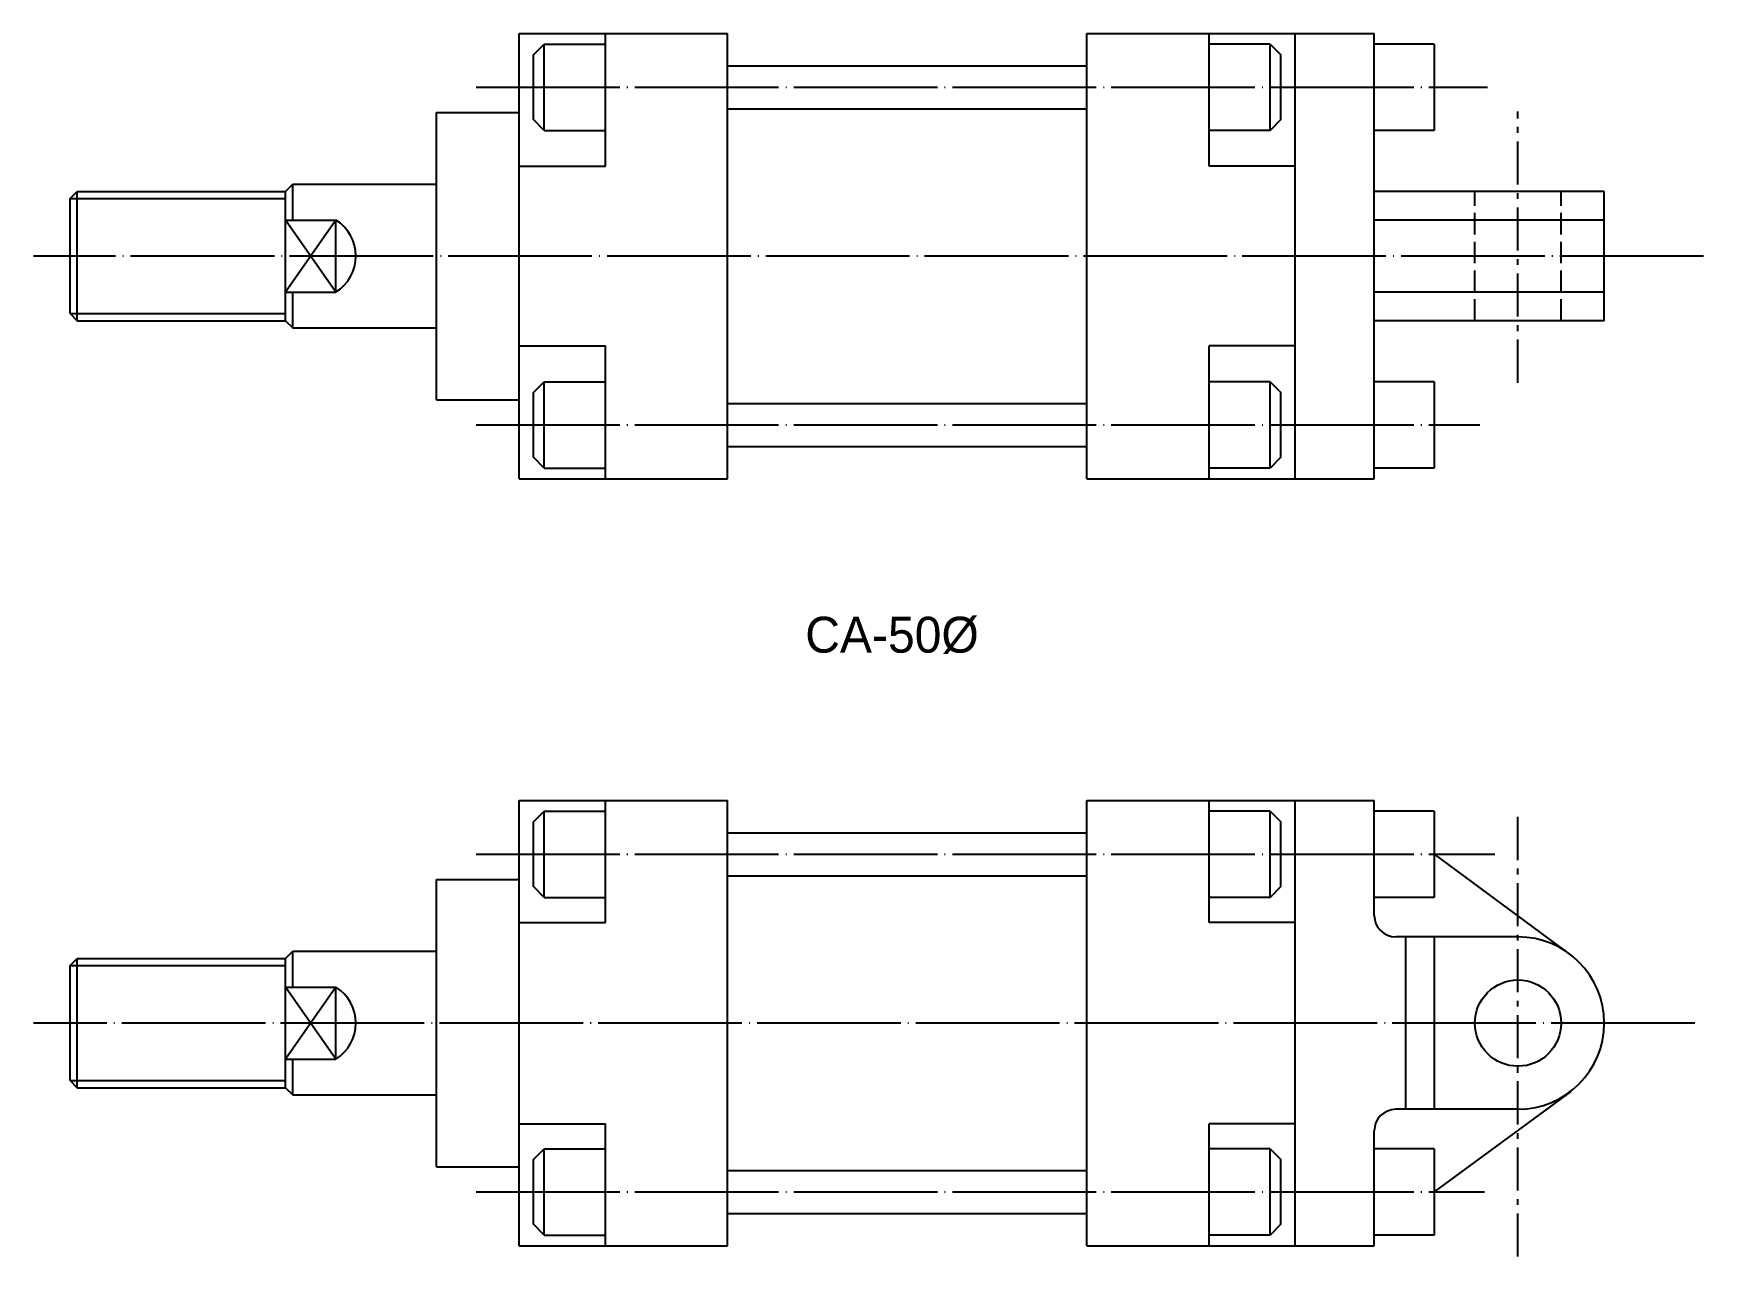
# Model space of a CAD drawing. Extents: x 225 to 457, y 227 to 397.
import ezdxf

# ---------------------------------------------------------------- set-up
doc = ezdxf.new("R2010")
doc.units = 0
doc.header["$MEASUREMENT"] = 0
for name, pattern in [('CENTER', [22, 20, -1, 0, -1]), ('DASHED', [4, 3, -1]), ('SCENTER', [9.2, 6, -1.2, 0.8, -1.2])]:
    doc.linetypes.add(name, pattern=pattern)
for name, color, linetype in [('CEN', 1, 'CENTER'), ('CON', 2, 'CONTINUOUS'), ('DAS', 3, 'DASHED'), ('SCEN', 1, 'SCENTER'), ('UTI', 7, 'CONTINUOUS')]:
    doc.layers.add(name, color=color, linetype=linetype)

msp = doc.modelspace()

# ---------------------------------------------------------------- linework, layer by layer
at = {"layer": 'CEN'}
for p, q in [((286.11, 389.33), (426.87, 389.33)), ((456.94, 365.83), (224.51, 365.83)), ((286.11, 342.33), (425.81, 342.33)), ((286.11, 282.57), (427.87, 282.57)), ((455.71, 259.07), (224.51, 259.07)), ((286.11, 235.57), (426.46, 235.57))]:
    msp.add_line(p, q, dxfattribs=at)
at = {"layer": 'CON'}
for p, q in [((292.11, 334.83), (292.11, 396.83)), ((292.11, 396.83), (321.11, 396.83)), ((294.11, 393.83), (295.61, 395.33)), ((295.61, 395.33), (304.11, 395.33)), ((295.61, 383.33), (295.61, 395.33)), ((304.11, 378.33), (304.11, 396.83)), ((321.11, 334.83), (321.11, 396.83)), ((371.11, 396.83), (411.11, 396.83)), ((371.11, 334.83), (371.11, 396.83)), ((388.11, 378.33), (388.11, 396.83)), ((396.61, 395.33), (388.11, 395.33)), ((396.61, 383.33), (396.61, 395.33)), ((396.61, 395.33), (398.11, 393.83)), ((400.11, 334.83), (400.11, 396.83)), ((411.11, 334.83), (411.11, 396.83)), ((419.45, 395.33), (411.11, 395.33)), ((419.45, 395.33), (419.45, 383.33)), ((294.11, 384.83), (294.11, 393.83)), ((398.11, 384.83), (398.11, 393.83)), ((321.11, 392.33), (371.11, 392.33)), ((321.11, 386.33), (371.11, 386.33)), ((280.61, 385.83), (292.11, 385.83)), ((280.61, 345.83), (280.61, 385.83)), ((295.61, 383.33), (294.11, 384.83)), ((398.11, 384.83), (396.61, 383.33)), ((295.61, 383.33), (304.11, 383.33)), ((396.61, 383.33), (388.11, 383.33)), ((419.45, 383.33), (411.11, 383.33)), ((292.11, 378.33), (304.11, 378.33)), ((400.11, 378.33), (388.11, 378.33)), ((229.61, 373.83), (230.61, 374.83)), ((230.61, 374.83), (259.61, 374.83)), ((230.61, 356.83), (230.61, 374.83)), ((259.61, 374.83), (260.61, 375.83)), ((259.61, 356.83), (259.61, 374.83)), ((260.61, 375.83), (280.61, 375.83)), ((260.61, 370.83), (260.61, 375.83)), ((443.11, 374.83), (411.22, 374.83)), ((443.11, 356.83), (443.11, 374.83)), ((229.61, 357.83), (229.61, 373.83)), ((259.61, 370.83), (266.61, 370.83)), ((266.61, 360.83), (266.61, 370.83)), ((443.11, 370.83), (411.22, 370.83)), ((259.61, 360.83), (266.61, 360.83)), ((260.61, 355.83), (260.61, 360.83)), ((443.11, 360.83), (411.11, 360.83)), ((229.61, 357.83), (230.61, 356.83)), ((230.61, 356.83), (259.61, 356.83)), ((259.61, 356.83), (260.61, 355.83)), ((260.61, 355.83), (280.61, 355.83)), ((443.11, 356.83), (411.11, 356.83)), ((292.11, 353.33), (304.11, 353.33)), ((304.11, 334.83), (304.11, 353.33)), ((400.11, 353.33), (388.11, 353.33)), ((388.11, 334.83), (388.11, 353.33)), ((294.11, 346.83), (295.61, 348.33)), ((294.11, 337.83), (294.11, 346.83)), ((295.61, 348.33), (304.11, 348.33)), ((295.61, 336.33), (295.61, 348.33)), ((396.61, 348.33), (388.11, 348.33)), ((396.61, 336.33), (396.61, 348.33)), ((396.61, 348.33), (398.11, 346.83)), ((398.11, 337.83), (398.11, 346.83)), ((419.45, 348.33), (411.11, 348.33)), ((419.45, 348.33), (419.45, 336.33)), ((280.61, 345.83), (292.11, 345.83)), ((321.11, 345.33), (371.11, 345.33)), ((295.61, 336.33), (294.11, 337.83)), ((321.11, 339.33), (371.11, 339.33)), ((398.11, 337.83), (396.61, 336.33)), ((292.11, 334.83), (321.11, 334.83)), ((295.61, 336.33), (304.11, 336.33)), ((371.11, 334.83), (411.11, 334.83)), ((396.61, 336.33), (388.11, 336.33)), ((419.45, 336.33), (411.11, 336.33)), ((292.11, 228.07), (292.11, 290.07)), ((292.11, 290.07), (321.11, 290.07)), ((294.11, 287.07), (295.61, 288.57)), ((295.61, 276.57), (295.61, 288.57)), ((295.61, 288.57), (304.11, 288.57)), ((304.11, 273.07), (304.11, 290.07)), ((321.11, 228.07), (321.11, 290.07)), ((371.11, 290.07), (411.11, 290.07)), ((371.11, 228.07), (371.11, 290.07)), ((388.11, 273.07), (388.11, 290.07)), ((396.61, 288.57), (388.11, 288.57)), ((396.61, 288.57), (398.11, 287.07)), ((396.61, 276.57), (396.61, 288.57)), ((400.11, 228.07), (400.11, 290.07)), ((411.11, 274.07), (411.11, 290.07)), ((419.45, 288.57), (411.11, 288.57)), ((419.45, 288.57), (419.45, 276.57)), ((294.11, 278.07), (294.11, 287.07)), ((398.11, 278.07), (398.11, 287.07)), ((321.11, 285.57), (371.11, 285.57)), ((419.45, 282.57), (438.47, 268.53)), ((280.61, 279.07), (292.11, 279.07)), ((280.61, 239.07), (280.61, 279.07)), ((321.11, 279.57), (371.11, 279.57)), ((295.61, 276.57), (294.11, 278.07)), ((398.11, 278.07), (396.61, 276.57)), ((295.61, 276.57), (304.11, 276.57)), ((396.61, 276.57), (388.11, 276.57)), ((419.45, 276.57), (411.11, 276.57)), ((292.11, 273.07), (304.11, 273.07)), ((400.11, 273.07), (388.11, 273.07)), ((431.11, 271.07), (414.11, 271.07)), ((415.45, 271.07), (415.45, 247.07)), ((419.45, 271.07), (419.45, 247.07)), ((229.61, 267.07), (230.61, 268.07)), ((230.61, 268.07), (259.61, 268.07)), ((230.61, 250.07), (230.61, 268.07)), ((259.61, 268.07), (260.61, 269.07)), ((259.61, 250.07), (259.61, 268.07)), ((260.61, 264.07), (260.61, 269.07)), ((260.61, 269.07), (280.61, 269.07)), ((229.61, 251.07), (229.61, 267.07)), ((259.61, 264.07), (266.61, 264.07)), ((266.61, 254.07), (266.61, 264.07)), ((259.61, 254.07), (266.61, 254.07)), ((260.61, 249.07), (260.61, 254.07)), ((229.61, 251.07), (230.61, 250.07)), ((230.61, 250.07), (259.61, 250.07)), ((259.61, 250.07), (260.61, 249.07)), ((260.61, 249.07), (280.61, 249.07)), ((438.47, 249.56), (419.45, 235.57)), ((431.11, 247.07), (414.11, 247.07)), ((292.11, 245.07), (304.11, 245.07)), ((304.11, 228.07), (304.11, 245.07)), ((388.11, 228.07), (388.11, 245.07)), ((400.11, 245.07), (388.11, 245.07)), ((411.11, 228.07), (411.11, 244.07)), ((294.11, 240.07), (295.61, 241.57)), ((294.11, 231.07), (294.11, 240.07)), ((295.61, 241.57), (304.11, 241.57)), ((295.61, 229.57), (295.61, 241.57)), ((396.61, 241.57), (388.11, 241.57)), ((396.61, 229.57), (396.61, 241.57)), ((396.61, 241.57), (398.11, 240.07)), ((398.11, 231.07), (398.11, 240.07)), ((419.45, 241.57), (411.11, 241.57)), ((419.45, 241.57), (419.45, 229.57)), ((280.61, 239.07), (292.11, 239.07)), ((321.11, 238.57), (371.11, 238.57)), ((321.11, 232.57), (371.11, 232.57)), ((295.61, 229.57), (294.11, 231.07)), ((398.11, 231.07), (396.61, 229.57)), ((292.11, 228.07), (321.11, 228.07)), ((295.61, 229.57), (304.11, 229.57)), ((371.11, 228.07), (411.11, 228.07)), ((396.61, 229.57), (388.11, 229.57)), ((419.45, 229.57), (411.11, 229.57))]:
    msp.add_line(p, q, dxfattribs=at)
msp.add_circle((431.11, 259.07), 6, dxfattribs=at)
for centre, radius, start, end in [((263.51, 365.83), 5.88, 301.7811, 58.2189), ((414.11, 274.07), 3, 180, 270), ((431.11, 259.07), 12, 270, 90), ((263.51, 259.07), 5.88, 301.7811, 58.2189), ((414.11, 244.07), 3, 90, 180)]:
    msp.add_arc(centre, radius, start, end, dxfattribs=at)
at = {"layer": 'DAS'}
for p, q in [((425.11, 356.83), (425.11, 374.83)), ((437.11, 356.83), (437.11, 374.83))]:
    msp.add_line(p, q, dxfattribs=at)
at = {"layer": 'SCEN'}
for p, q in [((431.11, 348.2), (431.11, 385.94)), ((431.11, 226.57), (431.11, 288.34))]:
    msp.add_line(p, q, dxfattribs=at)
at = {"layer": 'UTI'}
for p, q in [((229.61, 373.83), (259.61, 373.83)), ((266.61, 360.83), (259.61, 370.83)), ((266.61, 370.83), (259.61, 360.83)), ((229.61, 357.83), (259.61, 357.83)), ((229.61, 267.07), (259.61, 267.07)), ((266.61, 264.07), (259.61, 254.07)), ((266.61, 254.07), (259.61, 264.07)), ((229.61, 251.07), (259.61, 251.07))]:
    msp.add_line(p, q, dxfattribs=at)

# ---------------------------------------------------------------- texts
msp.add_text('CA-50%%C', height=5, dxfattribs=at).set_placement((331.92, 310.63))

doc.saveas('drawing.dxf')
